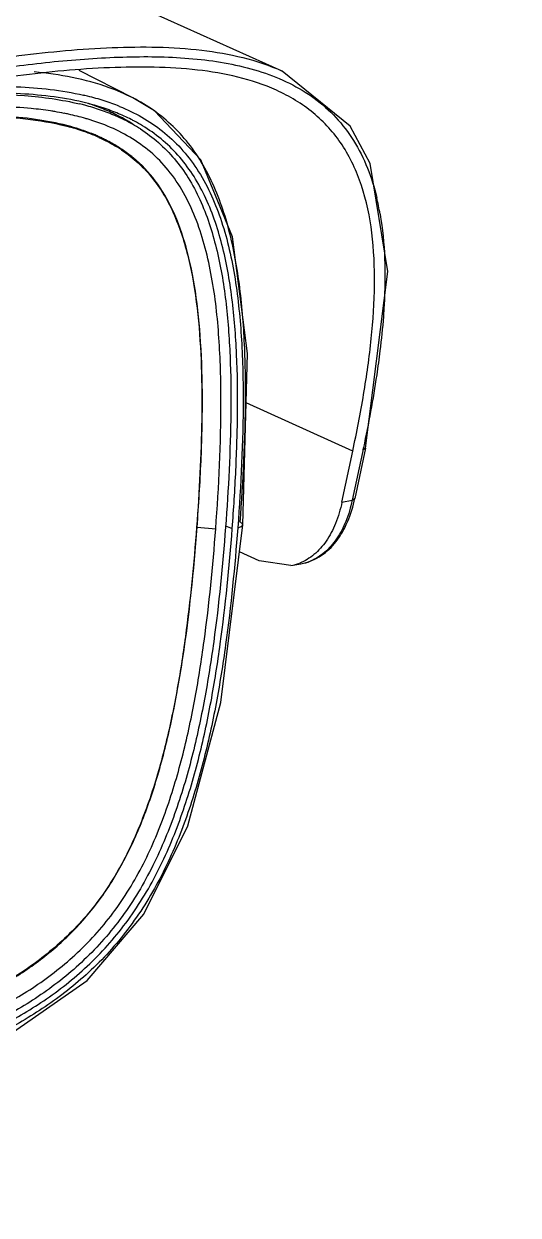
# Model space of a CAD drawing. Header units: metres. Extents: x 420822 to 421453, y 1458172 to 1458620.
# Drawn here: x 420946.276 to 420946.535, y 1458432.648 to 1458433.273 of the extents above; entities that cross this region are included whole.
import ezdxf

# ---------------------------------------------------------------- set-up
doc = ezdxf.new("R2010")
doc.units = ezdxf.units.M
doc.header["$MEASUREMENT"] = 0
for name, color, linetype in [('ASSEM_MEMBER_1', 7, 'CONTINUOUS'), ('BUILDING', 230, 'CONTINUOUS'), ('Standard', 7, 'CONTINUOUS')]:
    doc.layers.add(name, color=color, linetype=linetype)

# ---------------------------------------------------------------- blocks, each defined once
blk = doc.blocks.new('CCTV')
at = {"layer": 'ASSEM_MEMBER_1', "color": 7, "linetype": 'Continuous'}
for p, q in [((5.5327, 15.1115), (2.8822, 16.3085)), ((5.2188, 15.0552), (5.1063, 15.1128)), ((5.1528, 15.0336), (5.1362, 15.0401)), ((5.2189, 15.0552), (5.2188, 15.0552)), ((5.1919, 14.95), (5.1914, 14.9503)), ((5.1918, 14.95), (5.1914, 14.9503)), ((5.6809, 14.3138), (5.4568, 14.415)), ((5.6582, 14.2066), (5.6809, 14.3138)), ((5.7033, 14.3208), (5.6798, 14.2104)), ((5.7077, 14.32), (5.6853, 14.2145)), ((5.7029, 14.3207), (5.7022, 14.3159)), ((5.7077, 14.32), (5.7022, 14.3159)), ((5.6582, 14.2066), (5.6798, 14.2104)), ((5.6798, 14.2104), (5.6853, 14.2145)), ((5.4139, 14.1569), (5.4278, 14.1509)), ((5.3532, 14.1547), (5.354, 14.1543)), ((5.354, 14.1543), (5.3931, 14.1503)), ((5.4843, 14.0832), (5.4428, 14.1019)), ((5.5509, 14.0734), (5.4843, 14.0832)), ((5.5509, 14.0734), (5.5721, 14.0771))]:
    blk.add_line(p, q, dxfattribs=at)
for points in [[(5.7077, 14.32), (5.7543, 14.6904), (5.7173, 14.9178), (5.6757, 14.9958), (5.5326, 15.1115)], [(5.4499, 14.1586), (5.4596, 14.5189), (5.4284, 14.7637), (5.3622, 14.9249), (5.2645, 15.0277), (5.2189, 15.0552)], [(4.328, 12.8959), (4.7077, 12.9838), (4.9524, 13.0835), (5.1234, 13.2025), (5.2424, 13.3419), (5.3344, 13.527), (5.4038, 13.786), (5.4499, 14.1586)]]:
    blk.add_lwpolyline(points, dxfattribs=at)
for centre, radius, start, end in [((4.985, 14.4931), 0.5825, 76.7513, 77.0464), ((4.9875, 14.5038), 0.5716, 76.179, 76.7522), ((4.9994, 14.5502), 0.5237, 72.2503, 76.2258), ((4.9773, 14.508), 0.5501, 75.7048, 76.3356), ((4.9807, 14.5215), 0.5362, 75.1091, 75.7046), ((4.9855, 14.4999), 0.5611, 76.1595, 76.7246), ((4.9929, 14.5656), 0.4904, 71.1591, 75.1593), ((4.9886, 14.6132), 0.4513, 68.6684, 72.3428), ((4.98, 14.7125), 0.3655, 61.7144, 62.2859), ((5.0074, 14.6612), 0.3997, 63.8254, 68.6788), ((5.0193, 14.6127), 0.4581, 67.9619, 72.2443), ((4.9433, 14.351), 0.6846, 80.5781, 81.3295), ((4.9512, 14.3976), 0.6373, 78.8006, 80.5895), ((4.9593, 14.4393), 0.5949, 77.8811, 78.7895), ((4.9731, 14.5011), 0.5315, 74.0002, 77.9355), ((4.9857, 14.547), 0.4839, 73.5227, 73.942), ((5.0142, 14.628), 0.4244, 66.5475, 71.1532), ((5.0323, 14.6698), 0.3789, 60.5402, 66.5558), ((5.0255, 14.6979), 0.3589, 57.3834, 63.8356), ((5.0367, 14.6565), 0.3961, 63.1012, 67.9441), ((5.0481, 14.6798), 0.3702, 61.8509, 63.0562), ((5.0549, 14.6923), 0.356, 58.8064, 61.8619), ((4.9671, 14.5571), 0.453, 71.3722, 74.4718), ((4.9685, 14.5616), 0.4497, 71.3692, 74.4944), ((4.9861, 14.6123), 0.3946, 65.7914, 71.418), ((5.0487, 14.6993), 0.3452, 57.3355, 60.4944), ((5.0056, 14.6769), 0.3291, 57.3626, 64.2603), ((5.022, 14.6858), 0.3128, 57.2884, 59.0159), ((5.022, 14.6859), 0.314, 57.351, 59.0259), ((5.0254, 14.6911), 0.3064, 56.2725, 57.2855), ((5.0257, 14.6916), 0.3072, 56.2399, 57.2502), ((5.0316, 14.7004), 0.2966, 50.7035, 56.2538), ((5.208, 14.7203), 0.538, 9.7343, 13.5392), ((5.3947, 14.276), 0.297, 346.864, 348.0577), ((5.5551, 14.1746), 0.099, 279.9069, 292.5667), ((5.534, 14.1704), 0.0985, 279.881, 291.213)]:
    blk.add_arc(centre, radius, start, end, dxfattribs=at)
for points, knots in [([(4.7799, 15.1137), (4.8463, 15.1252), (4.9778, 15.1456), (5.1421, 15.1612), (5.2704, 15.1629), (5.3909, 15.1554), (5.4796, 15.1355), (5.5326, 15.1115)], [0, 0, 0, 0, 0.265636, 0.524008, 0.649155, 0.770787, 1, 1, 1, 1]), ([(4.7871, 15.0935), (4.8363, 15.102), (4.9342, 15.1177), (5.0801, 15.1352), (5.2228, 15.1437), (5.3602, 15.1395), (5.4694, 15.1189), (5.5482, 15.0875), (5.6011, 15.0559), (5.647, 15.0154), (5.6978, 14.9486), (5.7211, 14.8881), (5.7311, 14.8463)], [0, 0, 0, 0, 0.138544, 0.274587, 0.407015, 0.534363, 0.654796, 0.712423, 0.768696, 0.82448, 0.880975, 1, 1, 1, 1]), ([(5.5206, 15.0712), (5.4685, 15.0947), (5.3814, 15.1138), (5.2631, 15.1208), (5.1371, 15.1188), (4.9758, 15.1033), (4.8467, 15.0833), (4.7815, 15.0719)], [0, 0, 0, 0, 0.229031, 0.350684, 0.475938, 0.734356, 1, 1, 1, 1]), ([(5.2188, 15.0552), (5.2029, 15.0634), (5.137, 15.0916), (5.0655, 15.1046), (5.0121, 15.1097)], [0, 0, 0, 0, 0.249577, 1, 1, 1, 1]), ([(4.6305, 15.0412), (4.6709, 15.0467), (4.7515, 15.0562), (4.8722, 15.064), (4.9912, 15.0624), (5.0694, 15.0517), (5.1072, 15.0425)], [0, 0, 0, 0, 0.255569, 0.508041, 0.75648, 1, 1, 1, 1]), ([(4.8295, 15.0771), (4.8779, 15.0799), (4.9737, 15.0819), (5.0696, 15.0715), (5.1156, 15.0609)], [0, 0, 0, 0, 0.506452, 1, 1, 1, 1]), ([(5.1143, 15.0461), (5.0916, 15.0514), (5.0451, 15.0594), (4.9501, 15.0671), (4.8781, 15.0658), (4.83, 15.063)], [0, 0, 0, 0, 0.245712, 0.494446, 1, 1, 1, 1]), ([(5.6809, 14.3138), (5.6893, 14.3533), (5.7045, 14.4316), (5.721, 14.5483), (5.7285, 14.6618), (5.724, 14.77), (5.7036, 14.8701), (5.663, 14.9579), (5.6006, 15.0274), (5.5481, 15.0587), (5.5206, 15.0712)], [0, 0, 0, 0, 0.144308, 0.285163, 0.421099, 0.550399, 0.671461, 0.784233, 0.891965, 1, 1, 1, 1]), ([(5.0465, 15.0278), (5.0329, 15.0298), (4.9777, 15.0366), (4.922, 15.038), (4.8802, 15.0373)], [0, 0, 0, 0, 0.247493, 1, 1, 1, 1]), ([(5.1854, 15.0237), (5.1801, 15.0258), (5.1586, 15.0341), (5.1365, 15.0406), (5.1197, 15.0448)], [0, 0, 0, 0, 0.249434, 1, 1, 1, 1]), ([(5.1912, 15.0373), (5.2073, 15.0308), (5.2387, 15.0158), (5.2823, 14.9865), (5.3213, 14.95), (5.3668, 14.891), (5.399, 14.8203), (5.4208, 14.7439), (5.4373, 14.6615), (5.4485, 14.5541), (5.453, 14.377), (5.4461, 14.2428), (5.4394, 14.1529)], [0, 0, 0, 0, 0.052919, 0.106048, 0.160062, 0.215629, 0.332892, 0.394809, 0.458433, 0.589593, 0.724393, 1, 1, 1, 1]), ([(5.4444, 14.1642), (5.4509, 14.2511), (5.4576, 14.381), (5.4543, 14.5532), (5.443, 14.6787), (5.4187, 14.7986), (5.3826, 14.8911), (5.3414, 14.9548), (5.3053, 14.9955), (5.2643, 15.0293), (5.2343, 15.0473), (5.2189, 15.0552)], [0, 0, 0, 0, 0.26924, 0.40186, 0.53211, 0.658506, 0.778911, 0.836444, 0.892192, 0.946545, 1, 1, 1, 1]), ([(5.0887, 14.9949), (5.0674, 15.0008), (5.0222, 15.0101), (4.9234, 15.0202), (4.8461, 15.019), (4.7931, 15.0159)], [0, 0, 0, 0, 0.222842, 0.46459, 1, 1, 1, 1]), ([(4.9178, 15.0167), (4.9467, 15.0158), (5.0042, 15.0117), (5.0609, 15.0012), (5.0884, 14.9936)], [0, 0, 0, 0, 0.503918, 1, 1, 1, 1]), ([(5.3931, 14.1503), (5.3998, 14.2399), (5.4066, 14.3737), (5.4017, 14.5504), (5.39, 14.6577), (5.3722, 14.7397), (5.3486, 14.8151), (5.3128, 14.8842), (5.2623, 14.9384), (5.2055, 14.9806), (5.1563, 15.0012), (5.123, 15.011)], [0, 0, 0, 0, 0.275428, 0.410317, 0.541685, 0.60539, 0.667289, 0.784062, 0.839368, 0.893336, 1, 1, 1, 1]), ([(5.1486, 14.9734), (5.1456, 14.9748), (5.1337, 14.98), (5.1215, 14.9846), (5.1122, 14.9877)], [0, 0, 0, 0, 0.245507, 1, 1, 1, 1]), ([(5.235, 14.9899), (5.2482, 14.9814), (5.2738, 14.9623), (5.3077, 14.9276), (5.3369, 14.8872), (5.3693, 14.8256), (5.3973, 14.7389), (5.416, 14.6281), (5.4244, 14.5124), (5.4261, 14.3538), (5.4198, 14.234), (5.4137, 14.1539)], [0, 0, 0, 0, 0.052877, 0.106833, 0.162384, 0.219886, 0.340326, 0.466709, 0.597032, 0.729871, 1, 1, 1, 1]), ([(5.4278, 14.1509), (5.4309, 14.1919), (5.436, 14.2736), (5.4399, 14.3956), (5.4383, 14.5161), (5.4292, 14.6337), (5.4125, 14.7286), (5.3911, 14.8001), (5.3708, 14.8499), (5.3454, 14.8955), (5.3148, 14.9357), (5.2794, 14.9699), (5.253, 14.9885), (5.2393, 14.9968)], [0, 0, 0, 0, 0.135926, 0.270674, 0.403701, 0.534116, 0.66042, 0.721452, 0.780691, 0.837955, 0.893319, 0.947148, 1, 1, 1, 1]), ([(5.1836, 14.9551), (5.1808, 14.9568), (5.1694, 14.9634), (5.1576, 14.9693), (5.1486, 14.9734)], [0, 0, 0, 0, 0.246265, 1, 1, 1, 1]), ([(5.1955, 14.946), (5.2078, 14.9377), (5.2315, 14.9193), (5.2626, 14.8857), (5.2887, 14.8465), (5.3098, 14.8026), (5.3265, 14.7553), (5.3439, 14.688), (5.3571, 14.5996), (5.3639, 14.4907), (5.3645, 14.3796), (5.3606, 14.2671), (5.3558, 14.1918), (5.353, 14.1541)], [0, 0, 0, 0, 0.052771, 0.106758, 0.162543, 0.220365, 0.280107, 0.341505, 0.468119, 0.598334, 0.730838, 0.864883, 1, 1, 1, 1]), ([(5.354, 14.1543), (5.3575, 14.2004), (5.363, 14.2898), (5.3662, 14.4192), (5.363, 14.5383), (5.3527, 14.6452), (5.334, 14.7383), (5.3066, 14.817), (5.2695, 14.8816), (5.2369, 14.9157), (5.2195, 14.9299)], [0, 0, 0, 0, 0.170668, 0.330679, 0.47803, 0.61054, 0.726809, 0.827901, 0.916808, 1, 1, 1, 1]), ([(5.7383, 14.8113), (5.7436, 14.7806), (5.7496, 14.7168), (5.7485, 14.6528), (5.7467, 14.6201)], [0, 0, 0, 0, 0.48763, 1, 1, 1, 1]), ([(5.7467, 14.6201), (5.7463, 14.6122), (5.7442, 14.5801), (5.7409, 14.5481), (5.738, 14.5241)], [0, 0, 0, 0, 0.247022, 1, 1, 1, 1]), ([(5.738, 14.5241), (5.7359, 14.5073), (5.7266, 14.4391), (5.7139, 14.3715), (5.7033, 14.3208)], [0, 0, 0, 0, 0.246057, 1, 1, 1, 1]), ([(5.6582, 14.2067), (5.655, 14.1914), (5.6466, 14.1627), (5.627, 14.1248), (5.6015, 14.0957), (5.5804, 14.0828), (5.5696, 14.0786)], [0, 0, 0, 0, 0.290156, 0.551457, 0.785513, 1, 1, 1, 1]), ([(5.5721, 14.0771), (5.5855, 14.0794), (5.6122, 14.0897), (5.645, 14.1192), (5.6697, 14.1601), (5.68, 14.1916), (5.684, 14.2084)], [0, 0, 0, 0, 0.223132, 0.457902, 0.715095, 1, 1, 1, 1]), ([(5.6798, 14.2104), (5.6766, 14.1953), (5.6683, 14.1671), (5.6491, 14.1297), (5.6242, 14.1007), (5.6036, 14.0876), (5.5931, 14.0832)], [0, 0, 0, 0, 0.28938, 0.550659, 0.78518, 1, 1, 1, 1]), ([(5.4394, 14.1529), (5.4407, 14.1532), (5.4433, 14.1537), (5.447, 14.155), (5.4497, 14.1571), (5.4498, 14.1586)], [0, 0, 0, 0, 0.335772, 0.623963, 1, 1, 1, 1]), ([(5.4498, 14.1586), (5.4499, 14.1597), (5.4488, 14.1615), (5.4466, 14.1631), (5.4452, 14.1639), (5.4444, 14.1642)], [0, 0, 0, 0, 0.401711, 0.678271, 1, 1, 1, 1]), ([(4.32, 12.9996), (4.3976, 13.013), (4.5474, 13.0429), (4.7281, 13.0943), (4.8595, 13.1473), (4.9475, 13.1922), (5.0257, 13.2441), (5.0936, 13.3033), (5.1517, 13.3713), (5.2006, 13.4499), (5.2417, 13.5402), (5.276, 13.6429), (5.3036, 13.7574), (5.3337, 13.9286), (5.3472, 14.0625), (5.354, 14.1543)], [0, 0, 0, 0, 0.135017, 0.261963, 0.321501, 0.377898, 0.431135, 0.482048, 0.532087, 0.583946, 0.640206, 0.70192, 0.769431, 0.842169, 1, 1, 1, 1]), ([(5.353, 14.1541), (5.3472, 14.0773), (5.336, 13.9616), (5.3121, 13.808), (5.2879, 13.6922), (5.2547, 13.5774), (5.2091, 13.4663), (5.1475, 13.3644), (5.0689, 13.2795), (4.9803, 13.2129), (4.8874, 13.1616), (4.7931, 13.121), (4.6984, 13.0881), (4.6037, 13.0609), (4.478, 13.0303), (4.3833, 13.0118), (4.3201, 13.0009)], [0, 0, 0, 0, 0.132355, 0.199347, 0.26702, 0.335431, 0.404332, 0.472695, 0.538778, 0.601798, 0.662183, 0.720699, 0.777934, 0.834266, 0.889953, 1, 1, 1, 1]), ([(5.4137, 14.1539), (5.4077, 14.0735), (5.3959, 13.9526), (5.3705, 13.792), (5.3446, 13.6709), (5.309, 13.5511), (5.2684, 13.4544), (5.2277, 13.3813), (5.1817, 13.3134), (5.1147, 13.2388), (5.023, 13.1672), (4.9264, 13.1115), (4.8279, 13.0677), (4.6969, 13.0211), (4.5322, 12.9775), (4.3994, 12.9516), (4.3334, 12.9401)], [0, 0, 0, 0, 0.132166, 0.199088, 0.266707, 0.335058, 0.403859, 0.438184, 0.472186, 0.538372, 0.601627, 0.662234, 0.72088, 0.778162, 0.890107, 1, 1, 1, 1]), ([(4.3353, 12.9653), (4.3999, 12.9765), (4.5299, 13.0019), (4.6913, 13.0442), (4.8196, 13.0893), (4.9161, 13.1315), (5.0109, 13.1852), (5.1011, 13.2544), (5.181, 13.3421), (5.2443, 13.4463), (5.2914, 13.5599), (5.3259, 13.6773), (5.351, 13.7959), (5.3756, 13.9532), (5.3871, 14.0716), (5.3931, 14.1503)], [0, 0, 0, 0, 0.109969, 0.22194, 0.279202, 0.337788, 0.398295, 0.461446, 0.527589, 0.595903, 0.664753, 0.733137, 0.800784, 0.86774, 1, 1, 1, 1]), ([(5.4394, 14.1529), (5.4332, 14.0708), (5.4211, 13.9474), (5.395, 13.7836), (5.3682, 13.6604), (5.3317, 13.539), (5.2822, 13.422), (5.2167, 13.3147), (5.1355, 13.2231), (5.0433, 13.1497), (4.9456, 13.0922), (4.8455, 13.0469), (4.712, 12.9987), (4.5437, 12.9539), (4.408, 12.9273), (4.3405, 12.9156)], [0, 0, 0, 0, 0.132681, 0.199766, 0.26743, 0.335631, 0.404014, 0.471646, 0.53729, 0.600293, 0.660889, 0.719652, 0.777125, 0.889551, 1, 1, 1, 1]), ([(4.3416, 12.9297), (4.4079, 12.9412), (4.5414, 12.9673), (4.7071, 13.0111), (4.8387, 13.0582), (4.9377, 13.1023), (5.0348, 13.1586), (5.1269, 13.2308), (5.2082, 13.3216), (5.2734, 13.4285), (5.3223, 13.5449), (5.3581, 13.6654), (5.3843, 13.7871), (5.4098, 13.9486), (5.4217, 14.0701), (5.4278, 14.1509)], [0, 0, 0, 0, 0.109883, 0.221828, 0.279122, 0.337789, 0.398427, 0.461711, 0.527911, 0.596169, 0.664961, 0.733311, 0.800929, 0.867847, 1, 1, 1, 1])]:
    blk.add_open_spline(points, degree=3, knots=knots, dxfattribs=at)
blk.add_open_spline([(5.1479, 14.9722), (5.1599, 14.9668), (5.1717, 14.9607), (5.183, 14.9539)], degree=3, dxfattribs=at)

msp = doc.modelspace()

# ---------------------------------------------------------------- hatches: boundary and pattern name
at = {"layer": 'BUILDING'}
h = msp.add_hatch(color=172, dxfattribs=at)
h.dxf.hatch_style = 1
h.set_gradient(color1=(0, 0, 204), color2=(255, 255, 0), name='CYLINDER')
h.paths.add_polyline_path([(420978.518, 1458475.843), (420976.961, 1458449.19), (420945.312, 1458450.837), (420942.85, 1458452.851), (420942.935, 1458454.287), (420917.336, 1458455.499), (420918.52, 1458478.917), (420952.308, 1458477.074), (420953.236, 1458477.708), (420953.375, 1458479.675), (420962.027, 1458480.342), (420966.848, 1458480.022), (420966.897, 1458476.549)])
h.paths.add_polyline_path([(421075.349, 1458478.061), (421077.671, 1458478.029), (421077.64, 1458475.772), (421075.347, 1458475.713)])
h.paths.add_polyline_path([(421138.169, 1458479.125), (421137.834, 1458474.226), (421147.812, 1458473.676), (421148.111, 1458478.591)])
h.paths.add_polyline_path([(421054.387, 1458432.55), (421057.471, 1458432.328), (421057.328, 1458429.249), (421054.207, 1458429.338)])
h.paths.add_polyline_path([(421030.689, 1458413.843), (421036.759, 1458413.164), (421036.429, 1458410.672), (421030.419, 1458411.454)])
h.paths.add_polyline_path([(421018.386, 1458408.231), (421019.656, 1458407.662), (421018.379, 1458404.095), (421017.073, 1458404.61)])
h.paths.add_polyline_path([(420924.109, 1458397.421), (420923.894, 1458394.317), (420933.901, 1458393.725), (420934.037, 1458396.829)], flags=17)
h.paths.add_polyline_path([(420917.51, 1458397.875), (420922.613, 1458397.523), (420922.338, 1458394.494), (420917.349, 1458394.807)], flags=17)
h.paths.add_polyline_path([(420921.819, 1458386.514), (420924.26, 1458386.239), (420924.011, 1458384.016), (420921.554, 1458384.261)])
h.paths.add_polyline_path([(420916.96, 1458386.207), (420919.083, 1458386.02), (420918.942, 1458384.468), (420916.809, 1458384.686)])
h.paths.add_polyline_path([(420912.6, 1458357.489), (420917.842, 1458357.07), (420917.558, 1458354.36), (420920.171, 1458354.333), (420921.08, 1458363.463), (420922.026, 1458375.5), (420919.477, 1458375.802), (420914.279, 1458376.169)])
h.paths.add_polyline_path([(420908.824, 1458375.299), (420912.138, 1458374.936), (420911.82, 1458371.572), (420908.515, 1458371.884)])
h.paths.add_polyline_path([(420942.665, 1458364.516), (420942.184, 1458360.738), (420958.977, 1458358.7), (420958.317, 1458353.706), (420971.091, 1458352.147), (420972.13, 1458360.978)])
h.paths.add_polyline_path([(420990.243, 1458343.259), (420996.501, 1458343.075), (420996.297, 1458336.867), (420990.038, 1458336.997)])
h.paths.add_polyline_path([(421006.439, 1458362.706), (421012.579, 1458362.031), (421011.219, 1458343.772), (421008.07405, 1458344.11774), (421007.832, 1458340.868), (421004.882, 1458341.307)])
edge = h.paths.add_edge_path()
edge.add_line((420946.328, 1458424.099), (420946.137, 1458420.471))
edge.add_line((420942.694, 1458424.202), (420946.328, 1458424.099))
edge.add_line((420942.503, 1458420.574), (420946.137, 1458420.471))
edge.add_line((420942.694, 1458424.202), (420942.503, 1458420.574))
edge.add_line((420916.96, 1458386.207), (420921.73344, 1458385.78654))
edge.add_line((420918.942, 1458384.468), (420921.554, 1458384.261))

# ---------------------------------------------------------------- block references
at = {"layer": 'Standard', "xscale": 0.25, "yscale": 0.25, "zscale": 0.25}
msp.add_blockref('CCTV', (420945.02807, 1458429.47028, 7.659), dxfattribs=at)

doc.saveas('drawing.dxf')
